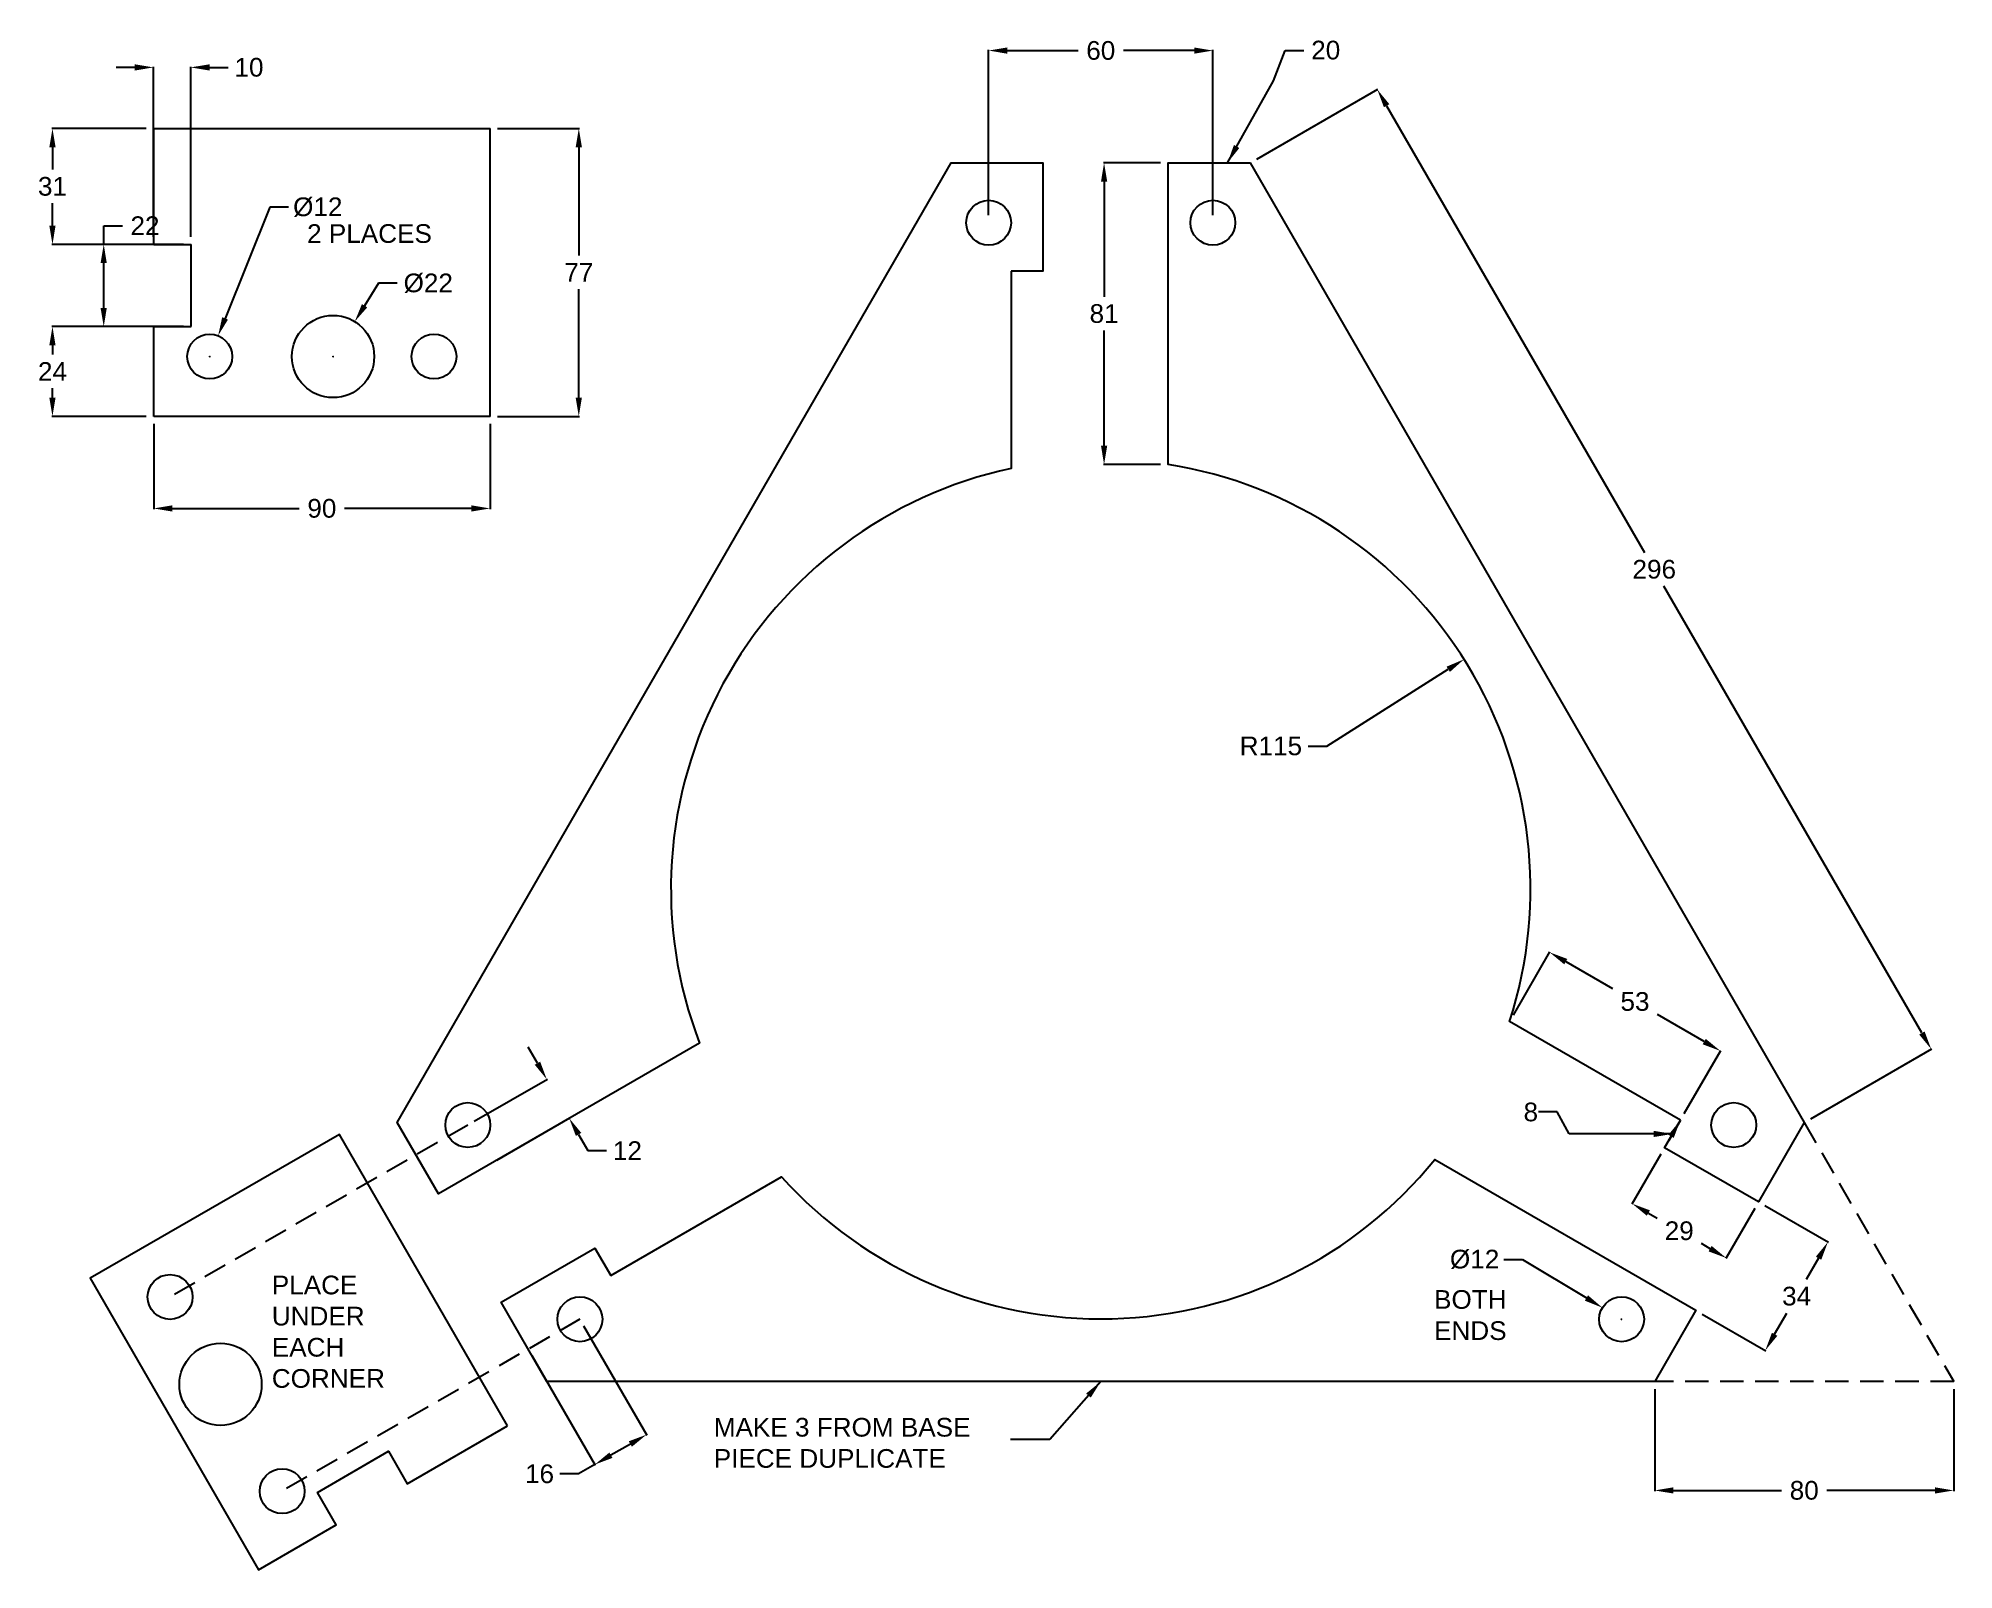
# Model space of a CAD drawing. Header units: inches. Extents: x -284 to 228, y -182 to 228.
import ezdxf

# ---------------------------------------------------------------- set-up
doc = ezdxf.new("R2010")
doc.units = ezdxf.units.IN
doc.header["$MEASUREMENT"] = 0
doc.linetypes.add('DASHED', pattern=[0.375, 0.25, -0.125])
doc.layers.add('Base1', color=7, linetype='Continuous')
doc.layers.add('Delta_Moving_Parts_JN', color=7, linetype='Continuous')
doc.styles.get("Standard").update_dxf_attribs({"font": 'arial.ttf'})
doc.dimstyles.new('3D printer', dxfattribs={"dimtxt": 5, "dimasz": 5, "dimexe": 0.18, "dimexo": 0.0625, "dimgap": 0.09, "dimtad": 0, "dimtih": 1, "dimtoh": 1, "dimdec": 0, "dimzin": 0, "dimdsep": 46, "dimtxsty": 'Standard', "dimcen": 0.09, "dimadec": 0, "dimazin": 0, "dimtfac": 1, "dimtdec": 4, "dimtofl": 0, "dimtmove": 0, "dimatfit": 3, "dimfxl": 1, "dimtolj": 1, "dimtzin": 0, "dimarcsym": 0})

# ---------------------------------------------------------------- blocks, each defined once
blk = doc.blocks.new('*D21')
at = {"layer": 'Base1', "color": 0, "linetype": 'Continuous', "lineweight": -2, "ltscale": 25}
for p, q in [((148.22, -133.76), (148.22, -161.07)), ((228.22, -133.76), (228.22, -161.07)), ((153.22, -160.89), (182.17, -160.89)), ((223.22, -160.89), (194.26, -160.89))]:
    blk.add_line(p, q, dxfattribs=at)
at = {"layer": 'Base1', "color": 0}
for points in [[(153.22, -160.06), (153.22, -161.72), (148.22, -160.89)], [(223.22, -161.72), (223.22, -160.06), (228.22, -160.89)]]:
    blk.add_solid(points, dxfattribs=at)
at = {"layer": 'Defpoints', "color": 0}
for p in [(148.22, -131.76), (228.22, -131.76), (228.22, -160.89)]:
    blk.add_point(p, dxfattribs=at)
at = {"layer": 'Base1', "color": 0, "insert": (188.22, -160.89), "char_height": 5, "attachment_point": 5}
blk.add_mtext('\\A1;80', dxfattribs=at)
blk = doc.blocks.new('*D22')
at = {"layer": 'Base1', "color": 0, "linetype": 'Continuous', "lineweight": -2, "ltscale": 25}
for p, q in [((177.7, -84.7), (194.72, -94.52)), ((192.06, -98.76), (188.78, -104.44)), ((160.95, -113.71), (177.97, -123.53)), ((180.31, -119.11), (183.59, -113.44))]:
    blk.add_line(p, q, dxfattribs=at)
at = {"layer": 'Base1', "color": 0}
for points in [[(192.78, -99.18), (191.34, -98.35), (194.56, -94.43)], [(179.59, -118.7), (181.03, -119.53), (177.81, -123.44)]]:
    blk.add_solid(points, dxfattribs=at)
at = {"layer": 'Defpoints', "color": 0}
for p in [(175.97, -83.7), (194.56, -94.43), (159.22, -112.71)]:
    blk.add_point(p, dxfattribs=at)
at = {"layer": 'Base1', "color": 0, "insert": (186.19, -108.94), "char_height": 5, "attachment_point": 5}
blk.add_mtext('\\A1;34', dxfattribs=at)
blk = doc.blocks.new('*D23')
at = {"layer": 'Base1', "color": 0, "linetype": 'Continuous', "lineweight": -2, "ltscale": 25}
for p, q in [((60.5, 38.25), (92.98, 58.78)), ((55.5, 38.25), (60.5, 38.25))]:
    blk.add_line(p, q, dxfattribs=at)
at = {"layer": 'Base1', "color": 0}
blk.add_solid([(93.42, 58.07), (92.53, 59.48), (97.21, 61.45)], dxfattribs=at)
at = {"layer": 'Defpoints', "color": 0}
for p in [(97.21, 61.45), (0, 0)]:
    blk.add_point(p, dxfattribs=at)
at = {"layer": 'Base1', "color": 0, "insert": (45.52, 38.25), "char_height": 5, "attachment_point": 5}
blk.add_mtext('\\A1;R115', dxfattribs=at)
blk = doc.blocks.new('*D24')
at = {"layer": 'Base1', "color": 0, "linetype": 'Continuous', "lineweight": -2, "ltscale": 25}
for p, q in [((41.73, 195.24), (74.15, 213.96)), ((76.49, 209.54), (145.5, 90.01)), ((219.71, -38.52), (150.7, 81.01)), ((189.95, -61.48), (222.37, -42.76))]:
    blk.add_line(p, q, dxfattribs=at)
at = {"layer": 'Base1', "color": 0}
for points in [[(77.22, 209.95), (75.77, 209.12), (73.99, 213.87)], [(218.99, -38.94), (220.43, -38.11), (222.21, -42.85)]]:
    blk.add_solid(points, dxfattribs=at)
at = {"layer": 'Defpoints', "color": 0}
for p in [(40, 194.24), (222.21, -42.85), (188.22, -62.48)]:
    blk.add_point(p, dxfattribs=at)
at = {"layer": 'Base1', "color": 0, "insert": (148.1, 85.51), "char_height": 5, "attachment_point": 5}
blk.add_mtext('\\A1;296', dxfattribs=at)
blk = doc.blocks.new('*D25')
at = {"layer": 'Base1', "color": 0, "linetype": 'Continuous', "lineweight": -2, "ltscale": 25}
for p, q in [((16, 194.24), (0.71, 194.24)), ((0.89, 189.24), (0.89, 158.41)), ((0.89, 118.58), (0.89, 149.41)), ((16, 113.58), (0.71, 113.58))]:
    blk.add_line(p, q, dxfattribs=at)
at = {"layer": 'Base1', "color": 0}
for points in [[(1.73, 189.24), (0.06, 189.24), (0.89, 194.24)], [(0.06, 118.58), (1.73, 118.58), (0.89, 113.58)]]:
    blk.add_solid(points, dxfattribs=at)
at = {"layer": 'Defpoints', "color": 0}
for p in [(18, 194.24), (0.89, 113.58), (18, 113.58)]:
    blk.add_point(p, dxfattribs=at)
at = {"layer": 'Base1', "color": 0, "insert": (0.89, 153.91), "char_height": 5, "attachment_point": 5}
blk.add_mtext('\\A1;81', dxfattribs=at)
blk = doc.blocks.new('*D26')
at = {"layer": 'Base1', "color": 0, "linetype": 'Continuous', "lineweight": -2, "ltscale": 25}
for p, q in [((149.85, -70.93), (142.11, -84.34)), ((146.53, -86.69), (148.86, -88.03)), ((175.02, -85.46), (167.28, -98.87)), ((163.04, -96.22), (160.7, -94.87))]:
    blk.add_line(p, q, dxfattribs=at)
at = {"layer": 'Base1', "color": 0}
for points in [[(146.94, -85.96), (146.11, -87.41), (142.2, -84.19)], [(162.62, -96.94), (163.45, -95.49), (167.37, -98.72)]]:
    blk.add_solid(points, dxfattribs=at)
at = {"layer": 'Defpoints', "color": 0}
for p in [(150.85, -69.2), (176.02, -83.73), (167.37, -98.72)]:
    blk.add_point(p, dxfattribs=at)
at = {"layer": 'Base1', "color": 0, "insert": (154.78, -91.45), "char_height": 5, "attachment_point": 5}
blk.add_mtext('\\A1;29', dxfattribs=at)
blk = doc.blocks.new('*D27')
at = {"layer": 'Base1', "color": 0, "linetype": 'Continuous', "lineweight": -2, "ltscale": 25}
for p, q in [((110.4, -33.72), (120.18, -16.77)), ((124.42, -19.43), (136.9, -26.63)), ((161.46, -40.82), (148.99, -33.61)), ((156.1, -60.1), (165.88, -43.16))]:
    blk.add_line(p, q, dxfattribs=at)
at = {"layer": 'Base1', "color": 0}
for points in [[(124.84, -18.71), (124.01, -20.15), (120.09, -16.93)], [(161.05, -41.54), (161.88, -40.09), (165.79, -43.32)]]:
    blk.add_solid(points, dxfattribs=at)
at = {"layer": 'Defpoints', "color": 0}
for p in [(120.09, -16.93), (109.4, -35.45), (155.1, -61.84)]:
    blk.add_point(p, dxfattribs=at)
at = {"layer": 'Base1', "color": 0, "insert": (142.94, -30.12), "char_height": 5, "attachment_point": 5}
blk.add_mtext('\\A1;53', dxfattribs=at)
blk = doc.blocks.new('*D28')
at = {"layer": 'Base1', "color": 0, "linetype": 'Continuous', "lineweight": -2, "ltscale": 25}
for p, q in [((-30, 180.24), (-30, 224.47)), ((-25, 224.29), (-6.05, 224.29)), ((25, 224.29), (6.05, 224.29)), ((30, 180.24), (30, 224.47))]:
    blk.add_line(p, q, dxfattribs=at)
at = {"layer": 'Base1', "color": 0}
for points in [[(-25, 225.12), (-25, 223.45), (-30, 224.29)], [(25, 223.45), (25, 225.12), (30, 224.29)]]:
    blk.add_solid(points, dxfattribs=at)
at = {"layer": 'Defpoints', "color": 0}
for p in [(30, 224.29), (-30, 178.24), (30, 178.24)]:
    blk.add_point(p, dxfattribs=at)
at = {"layer": 'Base1', "color": 0, "insert": (0, 224.29), "char_height": 5, "attachment_point": 5}
blk.add_mtext('\\A1;60', dxfattribs=at)
blk = doc.blocks.new('*D29')
at = {"layer": 'Base1', "color": 0, "linetype": 'Continuous', "lineweight": -2, "ltscale": 25}
for p, q in [((-150.72, -46.6), (-153.22, -42.27)), ((-167.63, -62.14), (-148.07, -50.84)), ((-161.63, -72.53), (-142.07, -61.24)), ((-139.72, -65.66), (-137.22, -69.99)), ((-137.22, -69.99), (-132.22, -69.99))]:
    blk.add_line(p, q, dxfattribs=at)
at = {"layer": 'Base1', "color": 0}
for points in [[(-151.44, -47.02), (-150, -46.19), (-148.22, -50.93)], [(-139, -65.24), (-140.44, -66.07), (-142.22, -61.33)]]:
    blk.add_solid(points, dxfattribs=at)
at = {"layer": 'Defpoints', "color": 0}
for p in [(-142.22, -61.33), (-169.36, -63.14), (-163.36, -73.53)]:
    blk.add_point(p, dxfattribs=at)
at = {"layer": 'Base1', "color": 0, "insert": (-126.65, -69.99), "char_height": 5, "attachment_point": 5}
blk.add_mtext('\\A1;12', dxfattribs=at)
blk = doc.blocks.new('*D30')
at = {"layer": 'Base1', "color": 0, "linetype": 'Continuous', "lineweight": -2, "ltscale": 25}
for p, q in [((-138.36, -116.83), (-121.45, -146.12)), ((-152.22, -124.83), (-135.3, -154.12)), ((-125.87, -148.47), (-131.06, -151.47)), ((-139.73, -156.47), (-144.73, -156.47)), ((-135.39, -153.97), (-139.73, -156.47))]:
    blk.add_line(p, q, dxfattribs=at)
at = {"layer": 'Base1', "color": 0}
for points in [[(-125.45, -149.19), (-126.29, -147.75), (-121.54, -145.97)], [(-131.48, -150.75), (-130.65, -152.19), (-135.39, -153.97)]]:
    blk.add_solid(points, dxfattribs=at)
at = {"layer": 'Defpoints', "color": 0}
for p in [(-139.36, -115.1), (-153.22, -123.1), (-135.39, -153.97)]:
    blk.add_point(p, dxfattribs=at)
at = {"layer": 'Base1', "color": 0, "insert": (-150.17, -156.47), "char_height": 5, "attachment_point": 5}
blk.add_mtext('\\A1;16', dxfattribs=at)
blk = doc.blocks.new('*D31')
at = {"layer": 'Base1', "color": 0, "linetype": 'Continuous', "lineweight": -2, "ltscale": 25}
for p, q in [((-253.41, 124.44), (-253.41, 101.62)), ((-163.41, 124.44), (-163.41, 101.62)), ((-248.41, 101.8), (-214.46, 101.8)), ((-168.41, 101.8), (-202.36, 101.8))]:
    blk.add_line(p, q, dxfattribs=at)
at = {"layer": 'Base1', "color": 0}
for points in [[(-248.41, 102.64), (-248.41, 100.97), (-253.41, 101.8)], [(-168.41, 100.97), (-168.41, 102.64), (-163.41, 101.8)]]:
    blk.add_solid(points, dxfattribs=at)
at = {"layer": 'Defpoints', "color": 0}
for p in [(-253.41, 126.44), (-163.41, 126.44), (-163.41, 101.8)]:
    blk.add_point(p, dxfattribs=at)
at = {"layer": 'Base1', "color": 0, "insert": (-208.41, 101.8), "char_height": 5, "attachment_point": 5}
blk.add_mtext('\\A1;90', dxfattribs=at)
blk = doc.blocks.new('*D32')
at = {"layer": 'Base1', "color": 0, "linetype": 'Continuous', "lineweight": -2, "ltscale": 25}
for p, q in [((-161.41, 203.44), (-139.48, 203.44)), ((-139.66, 198.44), (-139.66, 169.44)), ((-139.66, 131.44), (-139.66, 160.44)), ((-161.41, 126.44), (-139.48, 126.44))]:
    blk.add_line(p, q, dxfattribs=at)
at = {"layer": 'Base1', "color": 0}
for points in [[(-138.83, 198.44), (-140.5, 198.44), (-139.66, 203.44)], [(-140.5, 131.44), (-138.83, 131.44), (-139.66, 126.44)]]:
    blk.add_solid(points, dxfattribs=at)
at = {"layer": 'Defpoints', "color": 0}
for p in [(-163.41, 203.44), (-139.66, 203.44), (-163.41, 126.44)]:
    blk.add_point(p, dxfattribs=at)
at = {"layer": 'Base1', "color": 0, "insert": (-139.66, 164.94), "char_height": 5, "attachment_point": 5}
blk.add_mtext('\\A1;77', dxfattribs=at)
blk = doc.blocks.new('*D33')
at = {"layer": 'Base1', "color": 0, "linetype": 'Continuous', "lineweight": -2, "ltscale": 25}
for p, q in [((-255.41, 203.44), (-280.67, 203.44)), ((-280.49, 198.44), (-280.49, 192.44)), ((-280.49, 177.44), (-280.49, 183.44)), ((-255.41, 172.44), (-280.67, 172.44))]:
    blk.add_line(p, q, dxfattribs=at)
at = {"layer": 'Base1', "color": 0}
for points in [[(-279.66, 198.44), (-281.33, 198.44), (-280.49, 203.44)], [(-281.33, 177.44), (-279.66, 177.44), (-280.49, 172.44)]]:
    blk.add_solid(points, dxfattribs=at)
at = {"layer": 'Defpoints', "color": 0}
for p in [(-280.49, 203.44), (-253.41, 203.44), (-253.41, 172.44)]:
    blk.add_point(p, dxfattribs=at)
at = {"layer": 'Base1', "color": 0, "insert": (-280.49, 187.94), "char_height": 5, "attachment_point": 5}
blk.add_mtext('\\A1;31', dxfattribs=at)
blk = doc.blocks.new('*D34')
at = {"layer": 'Base1', "color": 0, "linetype": 'Continuous', "lineweight": -2, "ltscale": 25}
for p, q in [((-255.41, 150.44), (-280.67, 150.44)), ((-280.49, 145.44), (-280.49, 142.94)), ((-280.49, 131.44), (-280.49, 133.94)), ((-255.41, 126.44), (-280.67, 126.44))]:
    blk.add_line(p, q, dxfattribs=at)
at = {"layer": 'Base1', "color": 0}
for points in [[(-279.66, 145.44), (-281.33, 145.44), (-280.49, 150.44)], [(-281.33, 131.44), (-279.66, 131.44), (-280.49, 126.44)]]:
    blk.add_solid(points, dxfattribs=at)
at = {"layer": 'Defpoints', "color": 0}
for p in [(-280.49, 150.44), (-253.41, 150.44), (-253.41, 126.44)]:
    blk.add_point(p, dxfattribs=at)
at = {"layer": 'Base1', "color": 0, "insert": (-280.49, 138.44), "char_height": 5, "attachment_point": 5}
blk.add_mtext('\\A1;24', dxfattribs=at)
blk = doc.blocks.new('*D35')
at = {"layer": 'Base1', "color": 0, "linetype": 'Continuous', "lineweight": -2, "ltscale": 25}
for p, q in [((-266.78, 177.44), (-261.78, 177.44)), ((-266.78, 172.44), (-266.78, 177.44)), ((-245.41, 172.44), (-266.96, 172.44)), ((-266.78, 155.44), (-266.78, 167.44)), ((-245.41, 150.44), (-266.96, 150.44))]:
    blk.add_line(p, q, dxfattribs=at)
at = {"layer": 'Base1', "color": 0}
for points in [[(-265.95, 167.44), (-267.62, 167.44), (-266.78, 172.44)], [(-267.62, 155.44), (-265.95, 155.44), (-266.78, 150.44)]]:
    blk.add_solid(points, dxfattribs=at)
at = {"layer": 'Defpoints', "color": 0}
for p in [(-266.78, 172.44), (-243.41, 172.44), (-243.41, 150.44)]:
    blk.add_point(p, dxfattribs=at)
at = {"layer": 'Base1', "color": 0, "insert": (-255.74, 177.44), "char_height": 5, "attachment_point": 5}
blk.add_mtext('\\A1;22', dxfattribs=at)
blk = doc.blocks.new('*D36')
at = {"layer": 'Base1', "color": 0, "linetype": 'Continuous', "lineweight": -2, "ltscale": 25}
for p, q in [((-258.47, 219.79), (-263.47, 219.79)), ((-253.47, 174.44), (-253.47, 219.97)), ((-243.47, 174.44), (-243.47, 219.97)), ((-238.47, 219.79), (-233.47, 219.79))]:
    blk.add_line(p, q, dxfattribs=at)
at = {"layer": 'Base1', "color": 0}
for points in [[(-258.47, 218.95), (-258.47, 220.62), (-253.47, 219.79)], [(-238.47, 220.62), (-238.47, 218.95), (-243.47, 219.79)]]:
    blk.add_solid(points, dxfattribs=at)
at = {"layer": 'Defpoints', "color": 0}
for p in [(-243.47, 219.79), (-253.47, 172.44), (-243.47, 172.44)]:
    blk.add_point(p, dxfattribs=at)
at = {"layer": 'Base1', "color": 0, "insert": (-227.9, 219.79), "char_height": 5, "attachment_point": 5}
blk.add_mtext('\\A1;10', dxfattribs=at)
blk = doc.blocks.new('*D37')
at = {"layer": 'Base1', "color": 0, "linetype": 'Continuous', "lineweight": -2, "ltscale": 25}
for p, q in [((-222.33, 182.4), (-234.31, 152.64)), ((-217.33, 182.4), (-222.33, 182.4))]:
    blk.add_line(p, q, dxfattribs=at)
at = {"layer": 'Base1', "color": 0, "linetype": 'Continuous', "ltscale": 25}
for p, q in [((-238.5, 142.44), (-238.32, 142.44)), ((-238.41, 142.35), (-238.41, 142.53))]:
    blk.add_line(p, q, dxfattribs=at)
at = {"layer": 'Base1', "color": 0}
blk.add_solid([(-235.08, 152.95), (-233.53, 152.33), (-236.17, 148.01)], dxfattribs=at)
at = {"layer": 'Defpoints', "color": 0}
for p in [(-236.17, 148.01), (-240.65, 136.87)]:
    blk.add_point(p, dxfattribs=at)
at = {"layer": 'Base1', "color": 0, "insert": (-209.5, 182.4), "char_height": 5, "attachment_point": 5}
blk.add_mtext('\\A1;%%c12', dxfattribs=at)
blk = doc.blocks.new('*D38')
at = {"layer": 'Base1', "color": 0, "linetype": 'Continuous', "lineweight": -2, "ltscale": 25}
for p, q in [((-193.25, 162.04), (-196.98, 156.04)), ((-188.25, 162.04), (-193.25, 162.04))]:
    blk.add_line(p, q, dxfattribs=at)
at = {"layer": 'Base1', "color": 0, "linetype": 'Continuous', "ltscale": 25}
for p, q in [((-205.5, 142.44), (-205.32, 142.44)), ((-205.41, 142.35), (-205.41, 142.53))]:
    blk.add_line(p, q, dxfattribs=at)
at = {"layer": 'Base1', "color": 0}
blk.add_solid([(-197.69, 156.47), (-196.27, 155.6), (-199.61, 151.79)], dxfattribs=at)
at = {"layer": 'Defpoints', "color": 0}
for p in [(-199.61, 151.79), (-211.21, 133.09)]:
    blk.add_point(p, dxfattribs=at)
at = {"layer": 'Base1', "color": 0, "insert": (-179.94, 162.04), "char_height": 5, "attachment_point": 5}
blk.add_mtext('\\A1;%%c22', dxfattribs=at)
blk = doc.blocks.new('*D39')
at = {"layer": 'Base1', "color": 0, "linetype": 'Continuous', "lineweight": -2, "ltscale": 25}
for p, q in [((107.86, -99.1), (112.86, -99.1)), ((112.86, -99.1), (129.94, -109.41))]:
    blk.add_line(p, q, dxfattribs=at)
at = {"layer": 'Base1', "color": 0, "linetype": 'Continuous', "ltscale": 25}
for p, q in [((139.27, -115.1), (139.45, -115.1)), ((139.36, -115.19), (139.36, -115.01))]:
    blk.add_line(p, q, dxfattribs=at)
at = {"layer": 'Base1', "color": 0}
blk.add_solid([(129.51, -110.13), (130.37, -108.7), (134.22, -112)], dxfattribs=at)
at = {"layer": 'Defpoints', "color": 0}
for p in [(134.22, -112), (144.5, -118.2)]:
    blk.add_point(p, dxfattribs=at)
at = {"layer": 'Base1', "color": 0, "insert": (100.03, -99.1), "char_height": 5, "attachment_point": 5}
blk.add_mtext('\\A1;%%c12', dxfattribs=at)

msp = doc.modelspace()

# ---------------------------------------------------------------- linework, layer by layer
at = {"layer": 'Base1', "color": 3, "linetype": 'DASHED', "ltscale": 25}
for p, q in [((-169.36, -63.14), (-249.03, -109.14)), ((188.22, -62.48), (228.22, -131.76)), ((-139.36, -115.1), (-219.03, -161.1)), ((228.22, -131.76), (148.22, -131.76))]:
    msp.add_line(p, q, dxfattribs=at)
at = {"layer": 'Base1'}
for centre in [(-30, 178.24), (30, 178.24), (-169.36, -63.14), (169.36, -63.14), (-139.36, -115.1), (139.36, -115.1)]:
    msp.add_circle(centre, 6, dxfattribs=at)
at = {"layer": 'Delta_Moving_Parts_JN'}
for p, q in [((-253.41, 203.44), (-163.41, 203.44)), ((-253.41, 172.44), (-253.41, 203.44)), ((-163.41, 126.44), (-163.41, 203.44)), ((-253.41, 172.44), (-243.41, 172.44)), ((-243.41, 150.44), (-243.41, 172.44)), ((-253.41, 150.44), (-243.41, 150.44)), ((-253.41, 126.44), (-253.41, 150.44)), ((-163.41, 126.44), (-253.41, 126.44))]:
    msp.add_line(p, q, dxfattribs=at)
for points in [[(-24, 165.24), (-24, 112.47, 0.460737), (-107.37, -41.2), (-177.22, -81.53), (-188.22, -62.48), (-40, 194.24), (-15.5, 194.24), (-15.5, 165.24)], [(155.1, -61.84), (109.4, -35.45, 0.460737), (18, 113.58), (18, 194.24), (40, 194.24), (188.22, -62.48), (175.97, -83.7), (150.85, -69.2)], [(-131.1, -103.4), (-85.4, -77.02, 0.460737), (89.37, -72.38), (159.22, -112.71), (148.22, -131.76), (-148.22, -131.76), (-160.47, -110.54), (-135.35, -96.04)]]:
    msp.add_lwpolyline(points, format="xyb", close=True, dxfattribs=at)
msp.add_lwpolyline([(-158.71, -143.59), (-203.71, -65.65), (-270.39, -104.15), (-225.39, -182.09), (-204.61, -170.09), (-209.61, -161.43), (-190.55, -150.43), (-185.55, -159.09)], close=True, dxfattribs=at)
for centre, radius in [((-205.41, 142.44), 11), ((-238.41, 142.44), 6), ((-178.41, 142.44), 6), ((-249.03, -109.14), 6), ((-139.36, -115.1), 6), ((139.36, -115.1), 6), ((-235.53, -132.52), 11), ((-219.03, -161.1), 6)]:
    msp.add_circle(centre, radius, dxfattribs=at)

# ---------------------------------------------------------------- texts
at = {"layer": 'Base1', "color": 3, "linetype": 'Continuous', "ltscale": 25}
for s, p in [('2 PLACES', (-212.36, 172.84)), ('PLACE', (-221.8, -108.43)), ('BOTH', (89.18, -112.3)), ('UNDER', (-221.8, -116.76)), ('ENDS', (89.18, -120.64)), ('EACH', (-221.8, -125.09)), ('CORNER', (-221.8, -133.43)), ('MAKE 3 FROM BASE', (-103.55, -146.49)), ('PIECE DUPLICATE', (-103.55, -154.83))]:
    msp.add_text(s, height=5, dxfattribs=at).set_placement(p)
at = {"layer": 'Base1', "color": 3, "linetype": 'Continuous', "ltscale": 25, "char_height": 5}
for s, insert, attachment_point in [('20', (56.31, 221.85), 7), ('{8}', (117.01, -57.14), 3)]:
    msp.add_mtext(s, dxfattribs=dict(at, insert=insert, attachment_point=attachment_point))

# ---------------------------------------------------------------- dimensions: what is measured, and where the dimension line sits
at = {"layer": 'Base1', "color": 3, "linetype": 'Continuous', "ltscale": 25}
for base, p1, p2, picture, middle in [((30, 224.29), (-30, 178.24), (30, 178.24), '*D28', (0, 224.29)), ((-243.47, 219.79), (-253.47, 172.44), (-243.47, 172.44), '*D36', (-227.9, 219.79)), ((228.22, -160.89), (148.22, -131.76), (228.22, -131.76), '*D21', (188.22, -160.89))]:
    dim = msp.add_linear_dim(base=base, p1=p1, p2=p2, dimstyle='3D printer', override={"dimexo": 2, "dimgap": 2}, dxfattribs=at)
    dim.commit()
    dim.dimension.update_dxf_attribs({"geometry": picture, "text_midpoint": middle})
for p1, p2, distance, picture, middle in [((40, 194.24), (188.22, -62.48), 39.25, '*D24', (148.1, 85.51)), ((18, 194.24), (18, 113.58), -17.11, '*D25', (0.89, 153.91)), ((-253.41, 126.44), (-163.41, 126.44), -24.64, '*D31', (-208.41, 101.8)), ((155.1, -61.84), (109.4, -35.45), -21.38, '*D27', (142.94, -30.12)), ((-169.36, -63.14), (-163.36, -73.53), 24.41, '*D29', (-126.65, -69.99)), ((150.85, -69.2), (176.02, -83.73), -17.31, '*D26', (154.78, -91.45)), ((159.2162, -112.7081), (175.9662, -83.6963), -21.4708, '*D22', (186.1855, -108.9376)), ((-139.36, -115.1), (-153.22, -123.1), 35.64, '*D30', (-150.17, -156.47))]:
    dim = msp.add_aligned_dim(p1=p1, p2=p2, distance=distance, dimstyle='3D printer', override={"dimexo": 2, "dimgap": 2}, dxfattribs=at)
    dim.commit()
    dim.dimension.update_dxf_attribs({"geometry": picture, "text_midpoint": middle})
for base, p1, p2, picture, middle in [((-280.49, 203.44), (-253.41, 172.44), (-253.41, 203.44), '*D33', (-280.49, 187.94)), ((-139.66, 203.44), (-163.41, 126.44), (-163.41, 203.44), '*D32', (-139.66, 164.94)), ((-266.78, 172.44), (-243.41, 150.44), (-243.41, 172.44), '*D35', (-255.74, 177.44)), ((-280.49, 150.44), (-253.41, 126.44), (-253.41, 150.44), '*D34', (-280.49, 138.44))]:
    dim = msp.add_linear_dim(base=base, p1=p1, p2=p2, angle=90, dimstyle='3D printer', override={"dimexo": 2, "dimgap": 2}, dxfattribs=at)
    dim.commit()
    dim.dimension.update_dxf_attribs({"geometry": picture, "text_midpoint": middle})
for p1, p2, picture, middle in [((-240.65, 136.87), (-236.17, 148.01), '*D37', (-209.5, 182.4)), ((-211.21, 133.09), (-199.61, 151.79), '*D38', (-179.94, 162.04)), ((144.5, -118.2), (134.22, -112), '*D39', (100.03, -99.1))]:
    dim = msp.add_diameter_dim_2p(p1=p1, p2=p2, dimstyle='3D printer', override={"dimexo": 2, "dimgap": 2}, dxfattribs=at)
    dim.commit()
    dim.dimension.update_dxf_attribs({"geometry": picture, "text_midpoint": middle, "dimtype": 163})
dim = msp.add_radius_dim(center=(0, 0), mpoint=(97.21, 61.45), dimstyle='3D printer', override={"dimexo": 2, "dimgap": 2}, dxfattribs=at)
dim.commit()
dim.dimension.update_dxf_attribs({"geometry": '*D23', "text_midpoint": (45.52, 38.25), "dimtype": 164})

# ---------------------------------------------------------------- leaders
at = {"layer": 'Base1', "color": 3, "linetype": 'Continuous', "ltscale": 25, "annotation_type": 0, "has_hookline": 1}
for points, hookline_direction, text_width in [([(33.91, 194.27), (46.18, 216.17), (49.31, 224.35), (54.31, 224.35)], 0, 8.1), ([(152.98, -65.52), (125.3, -65.52), (122.1, -59.64), (117.1, -59.64)], 1, 3.33)]:
    msp.add_leader(points, dimstyle='3D printer', override={"dimexo": 2, "dimgap": 2}, dxfattribs=dict(at, hookline_direction=hookline_direction, text_width=text_width))
at = {"layer": 'Base1', "linetype": 'DASHED', "ltscale": 25}
msp.add_leader([(155.1, -61.84), (150.85, -69.2)], dimstyle='3D printer', dxfattribs=at)
at = {"layer": 'Base1', "color": 3, "linetype": 'Continuous', "ltscale": 25}
msp.add_leader([(0, -131.76), (-13.65, -147.3), (-24.18, -147.3)], dimstyle='3D printer', override={"dimexo": 2, "dimgap": 2}, dxfattribs=at)

doc.saveas('drawing.dxf')
